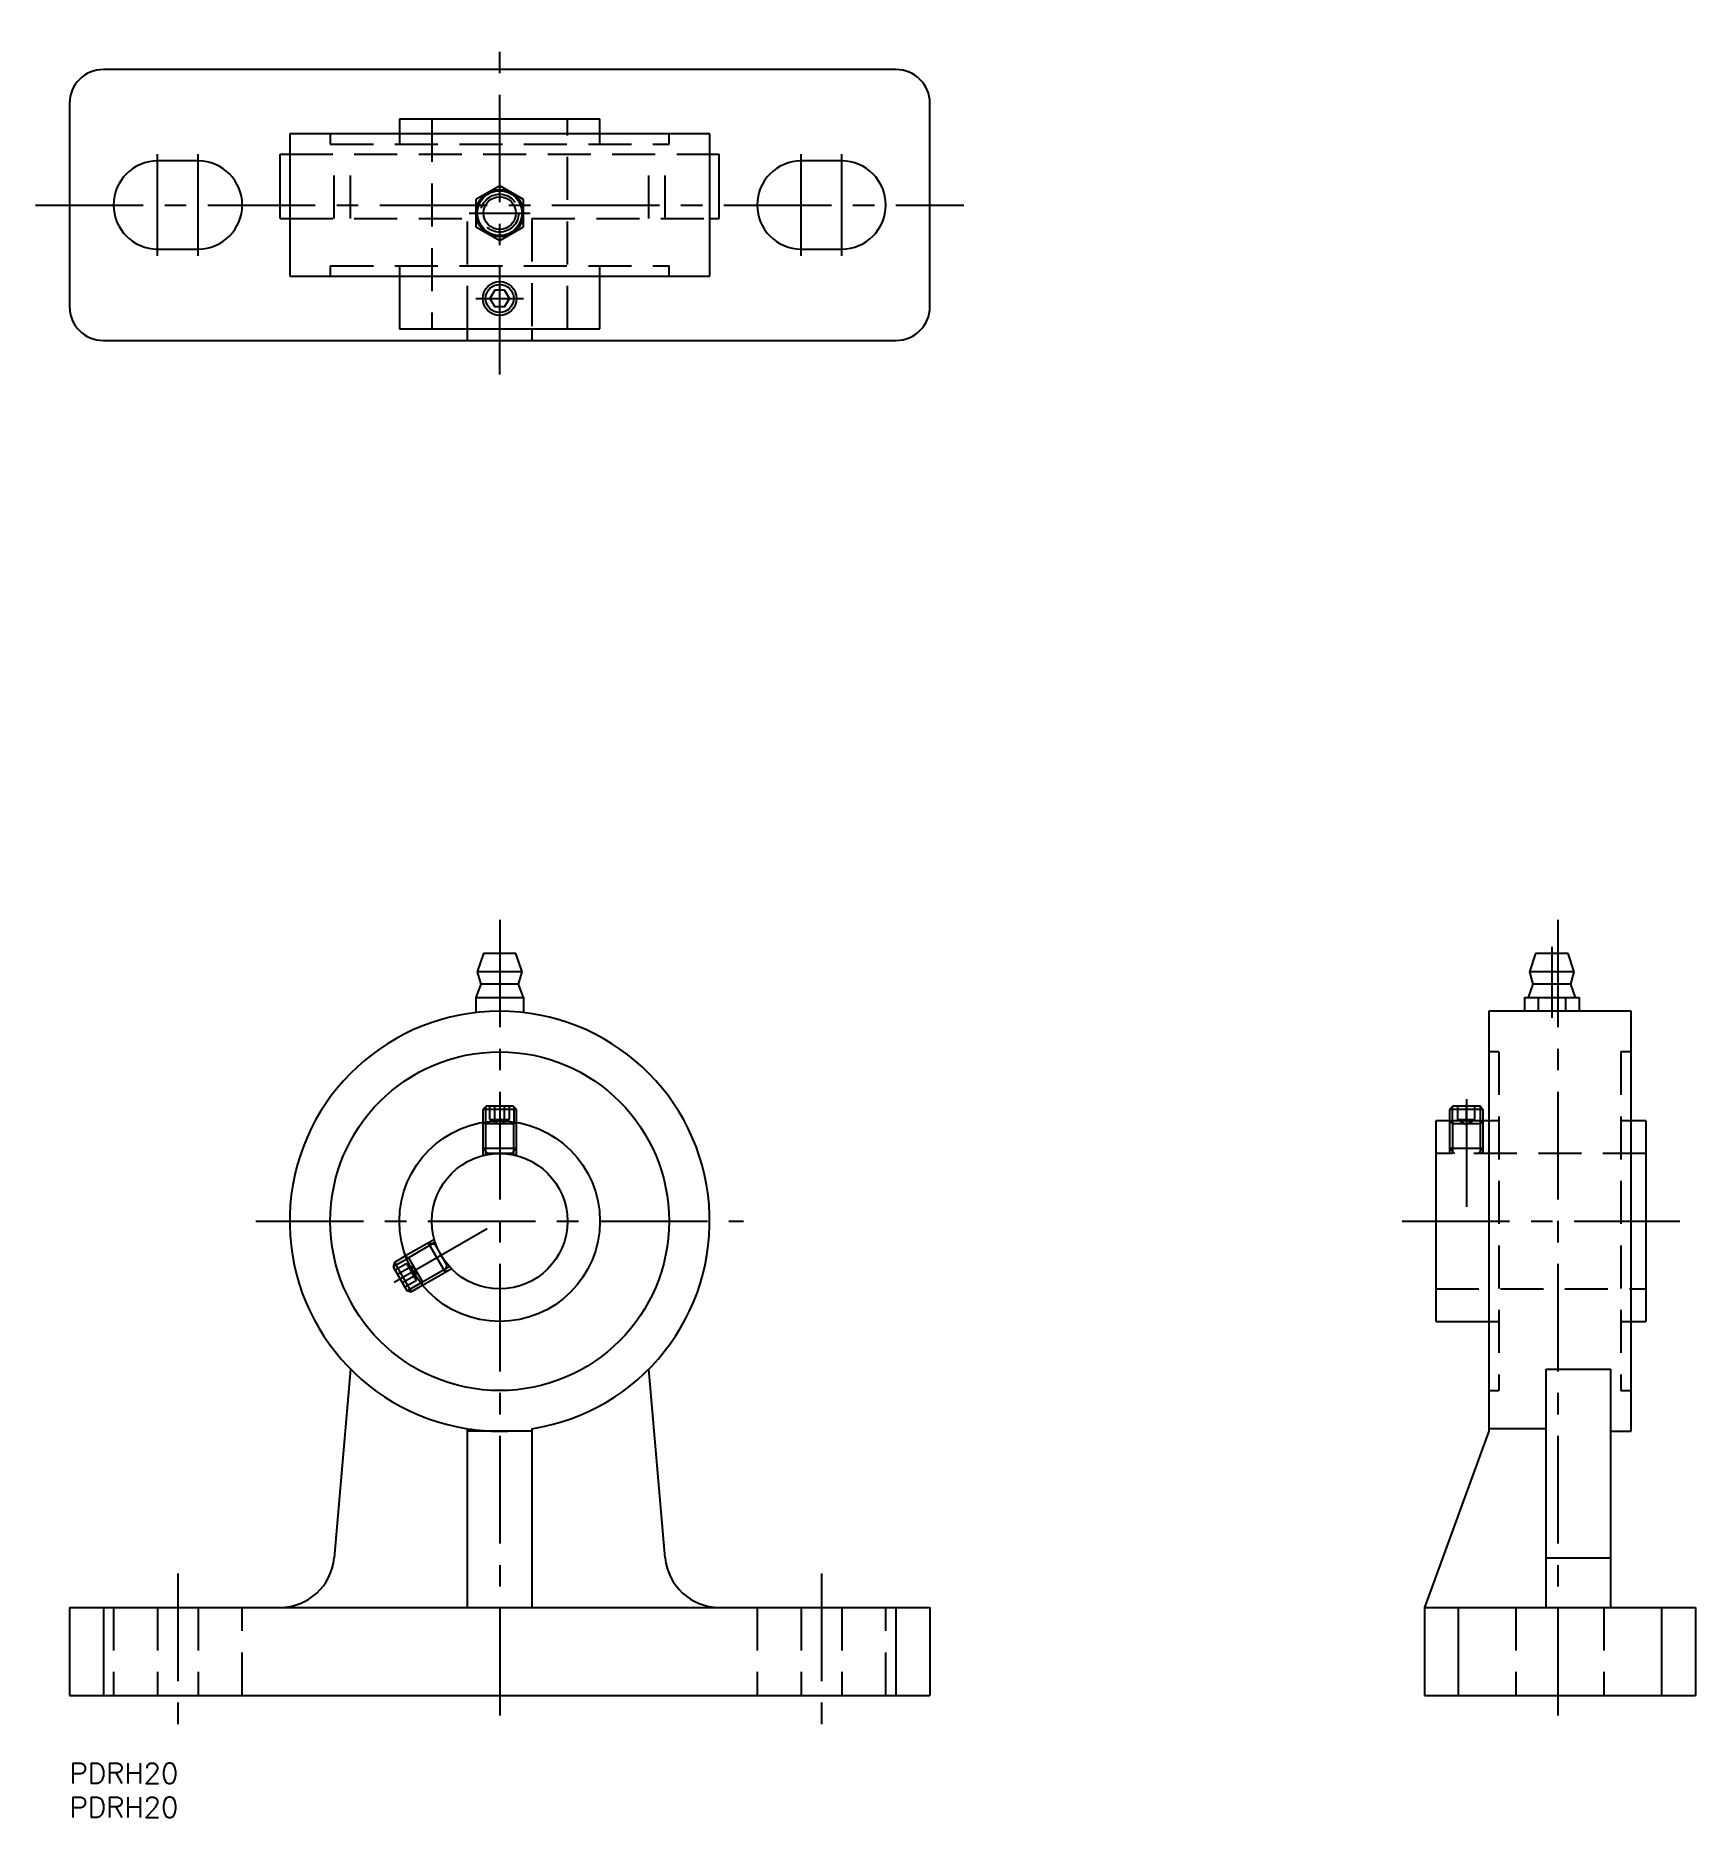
# Model space of a CAD drawing. Extents: x -5 to 240, y -8 to 255.
import ezdxf

# ---------------------------------------------------------------- set-up
doc = ezdxf.new("R2010")
doc.units = 0
doc.header["$LTSCALE"] = 0.5
doc.linetypes.add('CENTER', pattern=[50.8, 31.75, -6.35, 6.35, -6.35])
doc.linetypes.add('DASHED', pattern=[19.05, 12.7, -6.35])
for name, color, linetype in [('MSM_CENTER', 1, 'CENTER'), ('MSM_CONTINUOUS', 7, 'CONTINUOUS'), ('MSM_DASHED', 4, 'DASHED'), ('MSM_NARROW', 5, 'CONTINUOUS'), ('MSM_PART_NUMBER', 7, 'CONTINUOUS')]:
    doc.layers.add(name, color=color, linetype=linetype)
doc.styles.get("Standard").update_dxf_attribs({"font": 'txt.shx', "height": 3, "bigfont": 'bigfont.shx'})

msp = doc.modelspace()

# ---------------------------------------------------------------- linework, layer by layer
at = {"layer": 'MSM_CENTER'}
for p, q in [((63.5, 205), (63.5, 255)), ((13, 222.5), (13, 237.5)), ((19, 222.5), (19, 237.5)), ((108, 222.5), (108, 237.5)), ((114, 222.5), (114, 237.5)), ((-5, 230), (132, 230)), ((59, 228.8), (68, 228.8)), ((60, 216.2), (67, 216.2)), ((63.5, 124.5), (63.5, 5)), ((219.7, 124.5), (219.7, 5)), ((218.8, 120.5), (218.8, 110)), ((206.2, 98), (206.2, 80)), ((27.5, 80), (99.5, 80)), ((47.91, 71), (63.5, 80)), ((196.7, 80), (237.7, 80)), ((16, 28), (16, 5)), ((111, 28), (111, 5))]:
    msp.add_line(p, q, dxfattribs=at)
at = {"layer": 'MSM_CONTINUOUS'}
for p, q in [((122, 250), (5, 250)), ((0, 245), (0, 215)), ((127, 215), (127, 245)), ((48.7, 242.7), (78.3, 242.7)), ((48.7, 242.7), (48.7, 240.5)), ((78.3, 240.5), (78.3, 242.7)), ((94.5, 240.5), (32.5, 240.5)), ((32.5, 240.5), (32.5, 219.5)), ((94.5, 219.5), (94.5, 240.5)), ((31.09, 237.5), (32.5, 237.5)), ((94.5, 237.5), (95.91, 237.5)), ((19, 236.5), (13, 236.5)), ((114, 236.5), (108, 236.5)), ((63.5, 232.84), (60, 230.82)), ((67, 230.82), (63.5, 232.84)), ((60, 230.82), (60, 226.78)), ((67, 226.78), (67, 230.82)), ((31.09, 228), (32.5, 228)), ((60, 226.78), (63.5, 224.76)), ((63.5, 224.76), (67, 226.78)), ((94.5, 228), (95.91, 228)), ((13, 223.5), (19, 223.5)), ((108, 223.5), (114, 223.5)), ((32.5, 219.5), (94.5, 219.5)), ((48.7, 219.5), (48.7, 211.7)), ((78.3, 211.7), (78.3, 219.5)), ((62.78, 217.45), (62.06, 216.2)), ((62.06, 216.2), (62.78, 214.95)), ((64.22, 217.45), (62.78, 217.45)), ((64.94, 216.2), (64.22, 217.45)), ((64.22, 214.95), (64.94, 216.2)), ((64.22, 214.95), (62.78, 214.95)), ((48.7, 211.7), (78.3, 211.7)), ((58.75, 210), (58.75, 211.7)), ((68.25, 211.7), (68.25, 210)), ((5, 210), (122, 210)), ((61.1, 119.5), (60.2, 116.8)), ((65.9, 119.5), (61.1, 119.5)), ((66.8, 116.8), (65.9, 119.5)), ((216.4, 119.5), (215.5, 116.8)), ((221.2, 119.5), (216.4, 119.5)), ((222.1, 116.8), (221.2, 119.5)), ((60.2, 116.8), (60.7, 115)), ((66.8, 116.8), (60.2, 116.8)), ((66.3, 115), (66.8, 116.8)), ((222.1, 116.8), (215.5, 116.8)), ((215.5, 116.8), (216, 115)), ((221.6, 115), (222.1, 116.8)), ((60.7, 115), (60, 113)), ((66.3, 115), (60.7, 115)), ((67, 113), (66.3, 115)), ((216, 115), (215.3, 113)), ((221.6, 115), (216, 115)), ((222.3, 113), (221.6, 115)), ((60, 113), (67, 113)), ((60, 113), (60, 110.8)), ((63.5, 113), (63.5, 111)), ((67, 113), (67, 110.8)), ((209.5, 111), (209.5, 49)), ((230.5, 111), (209.5, 111)), ((214.76, 113), (222.84, 113)), ((214.76, 113), (214.76, 111)), ((216.78, 113), (216.78, 111)), ((220.82, 113), (220.82, 111)), ((222.84, 113), (222.84, 111)), ((230.5, 49), (230.5, 111)), ((61.49, 97), (61, 96.51)), ((61, 96.51), (61, 94.59)), ((66, 96.51), (61, 96.51)), ((65.51, 97), (61.49, 97)), ((66, 96.51), (65.51, 97)), ((66, 94.59), (66, 96.51)), ((209.5, 94.8), (201.7, 94.8)), ((201.7, 94.8), (201.7, 65.2)), ((204.19, 97), (203.7, 96.51)), ((203.7, 96.51), (203.7, 94.8)), ((208.7, 96.51), (203.7, 96.51)), ((208.21, 97), (204.19, 97)), ((208.7, 96.51), (208.21, 97)), ((208.7, 94.8), (208.7, 96.51)), ((232.7, 94.8), (230.5, 94.8)), ((232.7, 94.8), (232.7, 65.2)), ((47.95, 73.91), (47.77, 73.24)), ((49.62, 74.87), (47.95, 73.91)), ((47.95, 73.91), (50.45, 69.58)), ((47.77, 73.24), (49.78, 69.76)), ((49.78, 69.76), (50.45, 69.58)), ((50.45, 69.58), (52.12, 70.54)), ((201.7, 65.2), (209.5, 65.2)), ((230.5, 65.2), (232.7, 65.2)), ((41.5, 58.16), (39.06, 30.3)), ((87.94, 30.3), (85.5, 58.16)), ((218, 23), (218, 58.16)), ((218, 58.16), (227.5, 58.16)), ((227.5, 23), (227.5, 58.16)), ((58.75, 23), (58.75, 49.37)), ((68.25, 49), (58.75, 49)), ((68.25, 49.37), (68.25, 23)), ((209.5, 49), (200, 23)), ((218, 49.37), (209.5, 49.37)), ((227.5, 49), (230.5, 49)), ((0, 23), (127, 23)), ((0, 23), (0, 10)), ((127, 23), (127, 10)), ((200, 23), (240, 23)), ((200, 23), (200, 10)), ((240, 23), (240, 10)), ((0, 10), (127, 10)), ((200, 10), (240, 10))]:
    msp.add_line(p, q, dxfattribs=at)
for centre, radius in [((63.5, 228.8), 3.5), ((63.5, 228.8), 3.3), ((63.5, 228.8), 2.4), ((63.5, 216.2), 2.5), ((63.5, 80), 25), ((63.5, 80), 14.8), ((63.5, 80), 10)]:
    msp.add_circle(centre, radius, dxfattribs=at)
for centre, radius, start, end in [((5, 245), 5, 90, 180), ((122, 245), 5, 0, 90), ((13, 230), 6.5, 90, 270), ((19, 230), 6.5, 270, 90), ((108, 230), 6.5, 90, 270), ((114, 230), 6.5, 270, 90), ((5, 215), 5, 180, 270), ((122, 215), 5, 270, 0), ((63.5, 80), 31, 278.8139, 261.1861), ((31.09, 31), 8, 270, 355), ((95.91, 31), 8, 185, 270)]:
    msp.add_arc(centre, radius, start, end, dxfattribs=at)
at = {"layer": 'MSM_DASHED'}
for p, q in [((53.5, 242.7), (53.5, 211.7)), ((73.5, 211.7), (73.5, 242.7)), ((38.5, 240.5), (38.5, 239)), ((48.7, 240.5), (48.7, 239)), ((78.3, 239), (78.3, 240.5)), ((88.5, 239), (88.5, 240.5)), ((32.5, 237.5), (94.5, 237.5)), ((38.5, 239), (88.5, 239)), ((39.06, 228), (39.06, 237.5)), ((41.5, 228), (41.5, 237.5)), ((85.5, 228), (85.5, 237.5)), ((87.94, 228), (87.94, 237.5)), ((32.5, 228), (58.75, 228)), ((58.75, 211.7), (58.75, 228)), ((68.25, 228), (68.25, 211.7)), ((68.25, 228), (94.5, 228)), ((38.5, 221), (88.5, 221)), ((38.5, 221), (38.5, 219.5)), ((48.7, 221), (48.7, 219.5)), ((78.3, 219.5), (78.3, 221)), ((88.5, 219.5), (88.5, 221)), ((211, 105), (209.5, 105)), ((211, 105), (211, 55)), ((230.5, 105), (229, 105)), ((229, 105), (229, 55)), ((62.06, 95), (62.06, 97)), ((62.06, 95), (64.94, 95)), ((62.25, 95), (63.5, 94.28)), ((62.78, 95), (62.78, 97)), ((63.5, 94.28), (64.75, 95)), ((64.22, 95), (64.22, 97)), ((64.94, 95), (64.94, 97)), ((203.7, 94.8), (203.7, 90)), ((203.7, 94.8), (204.13, 94.37)), ((203.71, 94.8), (203.7, 94.8)), ((204.13, 94.8), (204.13, 90)), ((204.95, 95), (204.95, 97)), ((204.95, 95), (207.45, 95)), ((204.95, 95), (206.2, 94.28)), ((206.2, 95), (206.2, 97)), ((206.2, 94.28), (207.45, 95)), ((207.45, 95), (207.45, 97)), ((208.27, 90), (208.27, 94.8)), ((208.27, 94.37), (208.7, 94.8)), ((208.7, 94.8), (208.69, 94.8)), ((208.7, 90), (208.7, 94.8)), ((211, 94.8), (209.5, 94.8)), ((230.5, 94.8), (229, 94.8)), ((61, 94.59), (61, 89.68)), ((61.19, 94.61), (61.43, 94.37)), ((61.43, 94.65), (61.43, 89.79)), ((65.57, 94.37), (61.43, 94.37)), ((65.57, 89.78), (65.57, 94.65)), ((65.57, 94.37), (65.81, 94.61)), ((66, 89.68), (66, 94.59)), ((208.27, 94.37), (204.13, 94.37)), ((66, 90.75), (61, 90.75)), ((61, 90.75), (61.75, 90)), ((65.25, 90), (61.75, 90)), ((65.25, 90), (66, 90.75)), ((232.7, 90), (201.7, 90)), ((208.7, 90.75), (203.7, 90.75)), ((203.7, 90.75), (204.45, 90)), ((207.95, 90), (208.7, 90.75)), ((53.86, 77.32), (49.62, 74.87)), ((53.99, 76.9), (49.77, 74.46)), ((52.94, 76.79), (55.44, 72.46)), ((53.96, 76.52), (52.94, 76.79)), ((53.96, 76.52), (55.71, 73.48)), ((49.79, 73.75), (48.06, 72.75)), ((50.02, 74.61), (49.69, 74.7)), ((51.23, 71.25), (49.79, 73.75)), ((50.02, 74.61), (52.09, 71.03)), ((50.15, 73.12), (48.42, 72.12)), ((50.87, 71.88), (49.14, 70.88)), ((51.23, 71.25), (49.5, 70.25)), ((51.13, 72.86), (49.88, 73.58)), ((51.13, 71.42), (51.13, 72.86)), ((51.84, 70.88), (56.06, 73.32)), ((52, 70.69), (52.09, 71.03)), ((52.12, 70.54), (56.36, 72.99)), ((55.44, 72.46), (55.71, 73.48)), ((201.7, 70), (232.7, 70)), ((209.5, 65.2), (211, 65.2)), ((229, 65.2), (230.5, 65.2)), ((209.5, 55), (211, 55)), ((229, 55), (230.5, 55)), ((6.5, 23), (6.5, 10)), ((13, 23), (13, 10)), ((19, 23), (19, 10)), ((25.5, 10), (25.5, 23)), ((101.5, 23), (101.5, 10)), ((108, 23), (108, 10)), ((114, 23), (114, 10)), ((120.5, 10), (120.5, 23)), ((213.5, 23), (213.5, 10)), ((226.5, 23), (226.5, 10))]:
    msp.add_line(p, q, dxfattribs=at)
msp.add_circle((63.5, 228.8), 2.8, dxfattribs=at)
msp.add_arc((63.5, 80), 31, 261.1861, 278.8139, dxfattribs=at)
at = {"layer": 'MSM_NARROW'}
for p, q in [((31.09, 228), (31.09, 237.5)), ((95.91, 228), (95.91, 237.5)), ((61.43, 96.94), (61.43, 94.65)), ((65.57, 96.94), (65.57, 94.65)), ((204.13, 94.8), (204.13, 96.94)), ((208.27, 94.8), (208.27, 96.94)), ((47.79, 73.32), (49.77, 74.46)), ((49.86, 69.74), (51.84, 70.88)), ((218, 30.3), (227.5, 30.3)), ((5, 23), (5, 10)), ((122, 23), (122, 10)), ((205, 23), (205, 10)), ((235, 23), (235, 10))]:
    msp.add_line(p, q, dxfattribs=at)
msp.add_circle((63.5, 216.2), 2.07, dxfattribs=at)

# ---------------------------------------------------------------- texts
at = {"layer": 'MSM_PART_NUMBER'}
for p in [(0, -3), (0, -8)]:
    msp.add_text('PDRH20', height=3, dxfattribs=at).set_placement(p)

doc.saveas('drawing.dxf')
